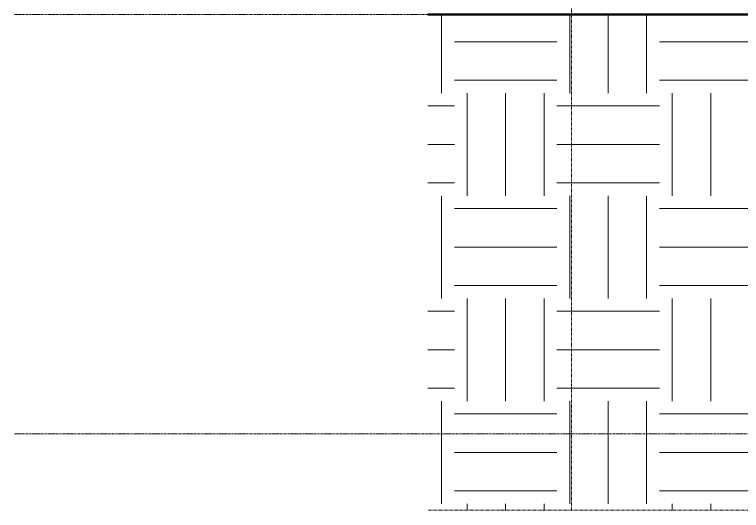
# Model space of a CAD drawing. Header units: inches. Extents: x -4169 to 1833, y -300 to 585.
# Drawn here: x -1275.7 to -1105.6, y -145.9 to -30 of the extents above; entities that cross this region are included whole.
import ezdxf

# ---------------------------------------------------------------- set-up
doc = ezdxf.new("R2010")
doc.units = ezdxf.units.IN
doc.header["$MEASUREMENT"] = 0
doc.linetypes.add('Aligning Line 1_8_', pattern=[0.25, 0.125, -0.125])
doc.linetypes.add('Grid Line 1_2_', pattern=[0.875, 0.5, -0.125, 0.125, -0.125])
for name, color, linetype, lineweight in [('0-7', 130, 'Continuous', 5), ('A-FLOR-LEVL-1', 51, 'Grid Line 1_2_', 9), ('C-TOPO', 7, 'Continuous', 9), ('C-TOPO-1', 250, 'Continuous', 50), ('G-ANNO-SYMB', 111, 'Aligning Line 1_8_', 9), ('G-ANNO-SYMB-2', 147, 'Aligning Line 1_8_', 9)]:
    doc.layers.add(name, color=color, linetype=linetype, lineweight=lineweight)

# ---------------------------------------------------------------- blocks, each defined once
blk = doc.blocks.new('CTR - 2nd Phase_rvt-2-BUILDING SECTION - EAST_WEST - LOOKING SOUTH')
at = {"layer": 'A-FLOR-LEVL-1'}
for p, q in [((-12558.48, -30), (-9609.49, -30)), ((-12558.48, -128), (-9609.49, -128))]:
    blk.add_line(p, q, dxfattribs=at)
blk = doc.blocks.new('CTR  - Topography_rvt-2-BUILDING SECTION - EAST_WEST - LOOKING SOUTH')
at = {"layer": 'C-TOPO'}
h = blk.add_hatch(dxfattribs=at)
h.set_pattern_fill('FP_31', color=256, style=0, pattern_type=2)
h.set_pattern_definition([(0, (-10964.796, 146.633), (24, 24), [24, -24]), (0, (-10964.796, 155.633), (24, 24), [24, -24]), (0, (-10964.796, 164.633), (24, 24), [24, -24]), (90, (-10961.796, 167.633), (-24, 24), [24, -24]), (90, (-10952.796, 167.633), (-24, 24), [24, -24]), (90, (-10943.796, 167.633), (-24, 24), [24, -24])])
h.paths.add_polyline_path([(-12461.76, -145.9), (-12377.07, -145.9), (-12377.07, -30), (-12461.76, -30), (-12461.76, -114.33)], flags=0)
at = {"layer": 'A-FLOR-LEVL-1'}
blk.add_line((-12558.48, -128), (-9609.49, -128), dxfattribs=at)
at = {"layer": 'C-TOPO'}
for p, q in [((-12461.76, -30), (-12392.06, -30)), ((-12392.06, -30), (-12377.07, -30))]:
    blk.add_line(p, q, dxfattribs=at)
at = {"layer": 'C-TOPO-1'}
for p, q in [((-12461.76, -30), (-12392.06, -30)), ((-12392.06, -30), (-12377.07, -30))]:
    blk.add_line(p, q, dxfattribs=at)
blk = doc.blocks.new('CTR - 1st Phase - Common Walls_rvt-2-BUILDING SECTION - EAST_WEST - LOOKING SOUTH')
at = {"layer": 'A-FLOR-LEVL-1'}
for p, q in [((-12558.48, -30), (-9609.49, -30)), ((-12558.48, -128), (-9609.49, -128))]:
    blk.add_line(p, q, dxfattribs=at)
at = {"layer": 'G-ANNO-SYMB-2'}
blk.add_line((-12428.12, 526.95), (-12428.12, -145.9), dxfattribs=at)

msp = doc.modelspace()

# ---------------------------------------------------------------- linework, layer by layer
at = {"layer": 'G-ANNO-SYMB'}
msp.add_line((1576.5527, -145.8387), (-1178.9656, -145.8387), dxfattribs=at)

# ---------------------------------------------------------------- block references
at = {"layer": '0-7'}
for name in ['CTR - 2nd Phase_rvt-2-BUILDING SECTION - EAST_WEST - LOOKING SOUTH', 'CTR - 1st Phase - Common Walls_rvt-2-BUILDING SECTION - EAST_WEST - LOOKING SOUTH', 'CTR  - Topography_rvt-2-BUILDING SECTION - EAST_WEST - LOOKING SOUTH']:
    msp.add_blockref(name, (11282.793, 0), dxfattribs=at)

doc.saveas('drawing.dxf')
